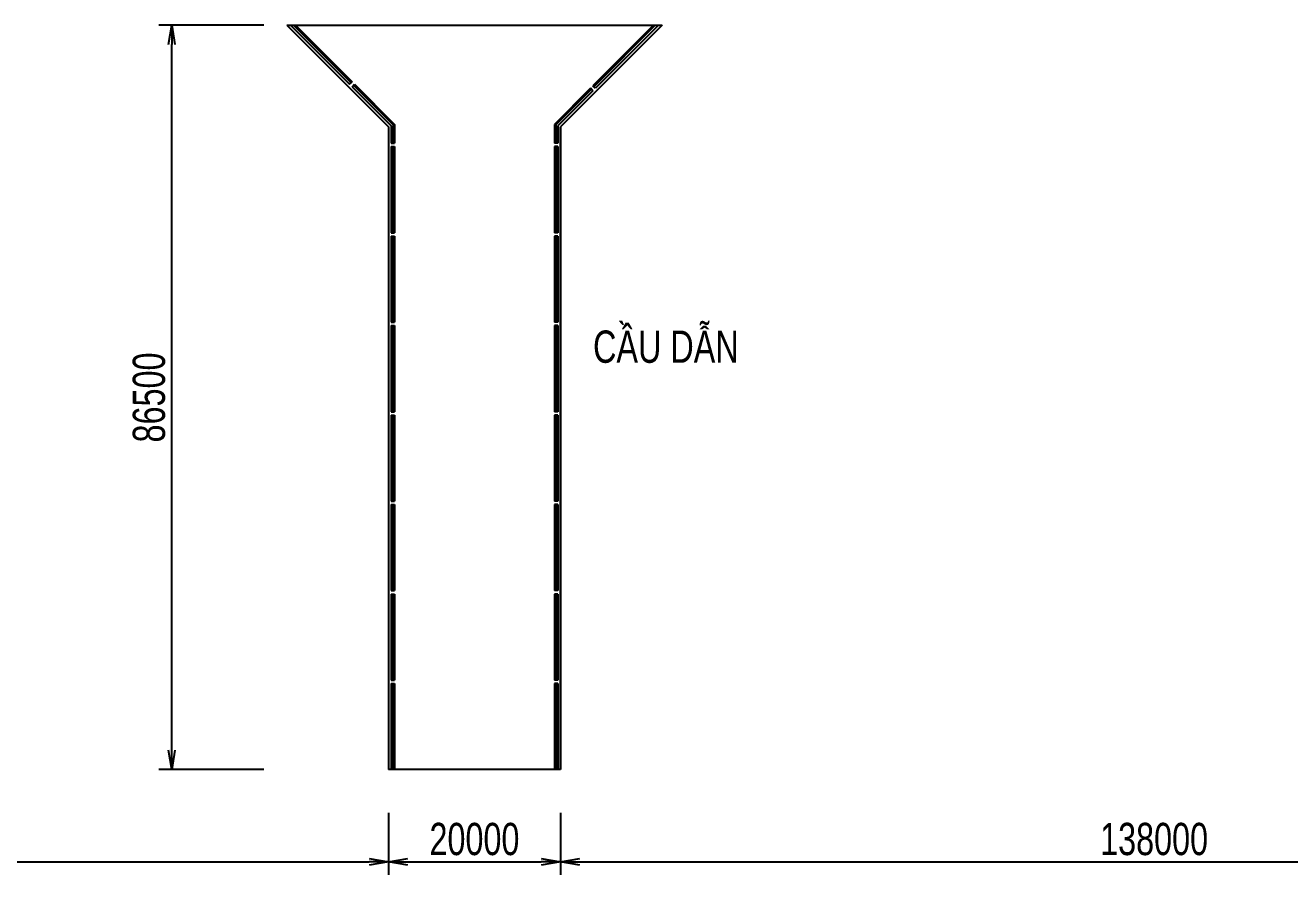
# Model space of a CAD drawing. Extents: x 3412 to 1212600, y 2456 to 246916.
# Drawn here: x 859318 to 1006291, y 30037 to 128746 of the extents above; entities that cross this region are included whole.
import ezdxf
from ezdxf.enums import TextEntityAlignment as Align

# ---------------------------------------------------------------- set-up
doc = ezdxf.new("R2010")
doc.units = 0
doc.header["$LTSCALE"] = 20
doc.header["$MEASUREMENT"] = 0
doc.layers.get('0').update_dxf_attribs({"linetype": 'CONTINUOUS'})
doc.layers.get('DEFPOINTS').update_dxf_attribs({"linetype": 'CONTINUOUS'})
for name, color, linetype in [('BAO', 7, 'CONTINUOUS'), ('DIM', 4, 'CONTINUOUS'), ('Gochanxe', 6, 'CONTINUOUS'), ('Text-Vie', 4, 'CONTINUOUS')]:
    doc.layers.add(name, color=color, linetype=linetype)
doc.styles.add('VNROMANS', font='vn_vni.shx', dxfattribs={"width": 0.75, "bigfont": 'bigfont.shx'})
doc.dimstyles.new('D1500', dxfattribs={"dimscale": 1500, "dimtxt": 2.5, "dimasz": 1.5, "dimexe": 1, "dimexo": 0, "dimgap": 0.5, "dimtad": 1, "dimzin": 12, "dimdsep": 46, "dimtxsty": 'VNROMANS', "dimblk1": 'OPEN', "dimblk2": 'OPEN', "dimsah": 1, "dimcen": -1, "dimclrd": 4, "dimclre": 4, "dimclrt": 4, "dimadec": 0, "dimazin": 0, "dimtfac": 1, "dimtmove": 2, "dimatfit": 3, "dimldrblk": 'OPEN', "dimfxl": 1, "dimtolj": 1, "dimtzin": 12, "dimarcsym": 0})

# ---------------------------------------------------------------- blocks, each defined once
blk = doc.blocks.new('_OPEN')
at = {"color": 0, "linetype": 'ByBlock'}
for p, q in [((-1, 0.167), (0, 0)), ((0, 0), (-1, -0.167)), ((0, 0), (-1, 0))]:
    blk.add_line(p, q, dxfattribs=at)
blk = doc.blocks.new('*D64')
at = {"layer": 'DEFPOINTS', "color": 0, "transparency": 16777216}
for p in [(876334, 128746), (887060, 128746), (887060, 42246)]:
    blk.add_point(p, dxfattribs=at)
at = {"layer": 'DIM', "color": 4, "lineweight": -2, "transparency": 16777216}
for p, q in [((887060, 128746), (874834, 128746)), ((876334, 44496), (876334, 126496)), ((887060, 42246), (874834, 42246))]:
    blk.add_line(p, q, dxfattribs=at)
at = {"layer": 'DIM', "color": 4, "lineweight": -2, "transparency": 16777216, "xscale": 2250, "yscale": 2250, "zscale": 2250}
for p, rotation in [((876334, 128746), 90), ((876334, 42246), 270)]:
    blk.add_blockref('_OPEN', p, dxfattribs=dict(at, rotation=rotation))
at = {"layer": 'DIM', "color": 4, "transparency": 16777216, "insert": (873709, 85496), "char_height": 3750, "attachment_point": 5, "rotation": 90, "style": 'VNROMANS'}
blk.add_mtext('\\A1;86500', dxfattribs=at)
blk = doc.blocks.new('*D69')
at = {"layer": 'DEFPOINTS', "color": 0, "transparency": 16777216}
for p in [(711528, 37231), (901528, 37231), (901528, 31537)]:
    blk.add_point(p, dxfattribs=at)
at = {"layer": 'DIM', "color": 4, "lineweight": -2, "transparency": 16777216}
for p, q in [((711528, 37231), (711528, 30037)), ((901528, 37231), (901528, 30037)), ((713778, 31537), (899278, 31537))]:
    blk.add_line(p, q, dxfattribs=at)
at = {"layer": 'DIM', "color": 4, "lineweight": -2, "transparency": 16777216, "xscale": 2250, "yscale": 2250, "zscale": 2250, "rotation": 180}
blk.add_blockref('_OPEN', (711528, 31537), dxfattribs=at)
at = {"layer": 'DIM', "color": 4, "lineweight": -2, "transparency": 16777216, "xscale": 2250, "yscale": 2250, "zscale": 2250}
blk.add_blockref('_OPEN', (901528, 31537), dxfattribs=at)
at = {"layer": 'DIM', "color": 4, "transparency": 16777216, "insert": (806528, 34162), "char_height": 3750, "attachment_point": 5, "style": 'VNROMANS'}
blk.add_mtext('\\A1;190000', dxfattribs=at)
blk = doc.blocks.new('*D70')
at = {"layer": 'DEFPOINTS', "color": 0, "transparency": 16777216}
for p in [(901528, 37231), (921528, 37231), (921528, 31537)]:
    blk.add_point(p, dxfattribs=at)
at = {"layer": 'DIM', "color": 4, "lineweight": -2, "transparency": 16777216}
for p, q in [((901528, 37231), (901528, 30037)), ((921528, 37231), (921528, 30037)), ((903778, 31537), (919278, 31537))]:
    blk.add_line(p, q, dxfattribs=at)
at = {"layer": 'DIM', "color": 4, "lineweight": -2, "transparency": 16777216, "xscale": 2250, "yscale": 2250, "zscale": 2250, "rotation": 180}
blk.add_blockref('_OPEN', (901528, 31537), dxfattribs=at)
at = {"layer": 'DIM', "color": 4, "lineweight": -2, "transparency": 16777216, "xscale": 2250, "yscale": 2250, "zscale": 2250}
blk.add_blockref('_OPEN', (921528, 31537), dxfattribs=at)
at = {"layer": 'DIM', "color": 4, "transparency": 16777216, "insert": (911528, 34162), "char_height": 3750, "attachment_point": 5, "style": 'VNROMANS'}
blk.add_mtext('\\A1;20000', dxfattribs=at)
blk = doc.blocks.new('*D71')
at = {"layer": 'DEFPOINTS', "color": 0, "transparency": 16777216}
for p in [(921528, 37231), (1059528, 37231), (1059528, 31537)]:
    blk.add_point(p, dxfattribs=at)
at = {"layer": 'DIM', "color": 4, "lineweight": -2, "transparency": 16777216}
for p, q in [((921528, 37231), (921528, 30037)), ((1059528, 37231), (1059528, 30037)), ((923778, 31537), (1057278, 31537))]:
    blk.add_line(p, q, dxfattribs=at)
at = {"layer": 'DIM', "color": 4, "lineweight": -2, "transparency": 16777216, "xscale": 2250, "yscale": 2250, "zscale": 2250, "rotation": 180}
blk.add_blockref('_OPEN', (921528, 31537), dxfattribs=at)
at = {"layer": 'DIM', "color": 4, "lineweight": -2, "transparency": 16777216, "xscale": 2250, "yscale": 2250, "zscale": 2250}
blk.add_blockref('_OPEN', (1059528, 31537), dxfattribs=at)
at = {"layer": 'DIM', "color": 4, "transparency": 16777216, "insert": (990528, 34162), "char_height": 3750, "attachment_point": 5, "style": 'VNROMANS'}
blk.add_mtext('\\A1;138000', dxfattribs=at)
blk = doc.blocks.new('gcx')
at = {"layer": 'Gochanxe'}
for p, q in [((483624, -60020), (490483, -66879)), ((483978, -60020), (490660, -66702)), ((484190, -60020), (490766, -66596)), ((525810, -60020), (518774, -67056)), ((526022, -60020), (518880, -67162)), ((526376, -60020), (519057, -67339)), ((490483, -66879), (490766, -66596)), ((490766, -67162), (491049, -66879)), ((490766, -67162), (495300, -71696)), ((490943, -66985), (495550, -71592)), ((491049, -66879), (495700, -71530)), ((518491, -67339), (514300, -71530)), ((518598, -67445), (514450, -71592)), ((518774, -67621), (518491, -67339)), ((519057, -67339), (518774, -67056)), ((518774, -67621), (514700, -71696)), ((495300, -71696), (495300, -73720)), ((495550, -71592), (495550, -73720)), ((495700, -71530), (495700, -73720)), ((514300, -71530), (514300, -73720)), ((514450, -71592), (514450, -73720)), ((514700, -71696), (514700, -73720)), ((495300, -73720), (495700, -73720)), ((495300, -74120), (495700, -74120)), ((495300, -74120), (495300, -84120)), ((495550, -74120), (495550, -84120)), ((495700, -74120), (495700, -84120)), ((514700, -73720), (514300, -73720)), ((514700, -74120), (514300, -74120)), ((514300, -74120), (514300, -84120)), ((514450, -74120), (514450, -84120)), ((514700, -74120), (514700, -84120)), ((495300, -84120), (495700, -84120)), ((495300, -84520), (495700, -84520)), ((495300, -84520), (495300, -94520)), ((495550, -84520), (495550, -94520)), ((495700, -84520), (495700, -94520)), ((514700, -84120), (514300, -84120)), ((514700, -84520), (514300, -84520)), ((514300, -84520), (514300, -94520)), ((514450, -84520), (514450, -94520)), ((514700, -84520), (514700, -94520)), ((495300, -94520), (495700, -94520)), ((495300, -94920), (495700, -94920)), ((495300, -94920), (495300, -104920)), ((495550, -94920), (495550, -104920)), ((495700, -94920), (495700, -104920)), ((514700, -94520), (514300, -94520)), ((514700, -94920), (514300, -94920)), ((514300, -94920), (514300, -104920)), ((514450, -94920), (514450, -104920)), ((514700, -94920), (514700, -104920)), ((495300, -104920), (495700, -104920)), ((495300, -105320), (495700, -105320)), ((495300, -105320), (495300, -115320)), ((495550, -105320), (495550, -115320)), ((495700, -105320), (495700, -115320)), ((514700, -104920), (514300, -104920)), ((514700, -105320), (514300, -105320)), ((514300, -105320), (514300, -115320)), ((514450, -105320), (514450, -115320)), ((514700, -105320), (514700, -115320)), ((495300, -115320), (495700, -115320)), ((495300, -115720), (495700, -115720)), ((495300, -115720), (495300, -125720)), ((495550, -115720), (495550, -125720)), ((495700, -115720), (495700, -125720)), ((514700, -115320), (514300, -115320)), ((514700, -115720), (514300, -115720)), ((514300, -115720), (514300, -125720)), ((514450, -115720), (514450, -125720)), ((514700, -115720), (514700, -125720)), ((495300, -125720), (495700, -125720)), ((495300, -126120), (495700, -126120)), ((495300, -126120), (495300, -136120)), ((495550, -126120), (495550, -136120)), ((495700, -126120), (495700, -136120)), ((514700, -125720), (514300, -125720)), ((514700, -126120), (514300, -126120)), ((514300, -126120), (514300, -136120)), ((514450, -126120), (514450, -136120)), ((514700, -126120), (514700, -136120)), ((495300, -136120), (495700, -136120)), ((495300, -136520), (495700, -136520)), ((495300, -136520), (495300, -146520)), ((495550, -136520), (495550, -146520)), ((495700, -136520), (495700, -146520)), ((514700, -136120), (514300, -136120)), ((514700, -136520), (514300, -136520)), ((514300, -136520), (514300, -146520)), ((514450, -136520), (514450, -146520)), ((514700, -136520), (514700, -146520))]:
    blk.add_line(p, q, dxfattribs=at)

msp = doc.modelspace()

# ---------------------------------------------------------------- linework, layer by layer
msp.add_line((889728.412, 128745.991), (933328.412, 128745.991))
at = {"layer": 'BAO'}
for p, q in [((889728.412, 128745.991), (901528.412, 116945.991)), ((933328.412, 128745.991), (921528.412, 116945.991)), ((901528.412, 116945.991), (901528.412, 103755.991)), ((921528.412, 103755.991), (921528.412, 116945.991)), ((921528.412, 116945.991), (921528.412, 68745.991)), ((921528.412, 68745.991), (921528.412, 105355.991)), ((921528.412, 105063.264), (921528.412, 68745.991)), ((901528.412, 103755.991), (901528.412, 42245.991)), ((921528.412, 42245.991), (921528.412, 103755.991)), ((921528.412, 103463.264), (921528.412, 42245.991)), ((921528.412, 68725.991), (921528.412, 42245.991)), ((921528.412, 42245.991), (901528.412, 42245.991))]:
    msp.add_line(p, q, dxfattribs=at)

# ---------------------------------------------------------------- block references
at = {"layer": 'Gochanxe', "color": 4}
msp.add_blockref('gcx', (406528.412, 188765.991), dxfattribs=at)

# ---------------------------------------------------------------- texts
at = {"layer": 'Text-Vie', "style": 'VNROMANS', "width": 0.75}
msp.add_text('CAÀU DAÃN ', height=3750, dxfattribs=at).set_placement((934300.115, 91941.601), align=Align.MIDDLE)

# ---------------------------------------------------------------- dimensions: what is measured, and where the dimension line sits
at = {"layer": 'DIM'}
dim = msp.add_linear_dim(base=(876334.19, 128745.991), p1=(887059.964, 42245.991), p2=(887059.964, 128745.991), angle=90, dimstyle='D1500', dxfattribs=at)
dim.commit()
dim.dimension.update_dxf_attribs({"geometry": '*D64', "text_midpoint": (873709.19, 85495.991)})
for base, p1, p2, picture, middle in [((901528.412, 31536.984), (711528.412, 37231.06), (901528.412, 37231.06), '*D69', (806528.412, 34161.984)), ((921528.412, 31536.984), (901528.412, 37231.06), (921528.412, 37231.06), '*D70', (911528.412, 34161.984)), ((1059528.412, 31536.984), (921528.412, 37231.06), (1059528.412, 37231.06), '*D71', (990528.412, 34161.984))]:
    dim = msp.add_linear_dim(base=base, p1=p1, p2=p2, dimstyle='D1500', override={"dimazin": 1}, dxfattribs=at)
    dim.commit()
    dim.dimension.update_dxf_attribs({"geometry": picture, "text_midpoint": middle})

doc.saveas('drawing.dxf')
